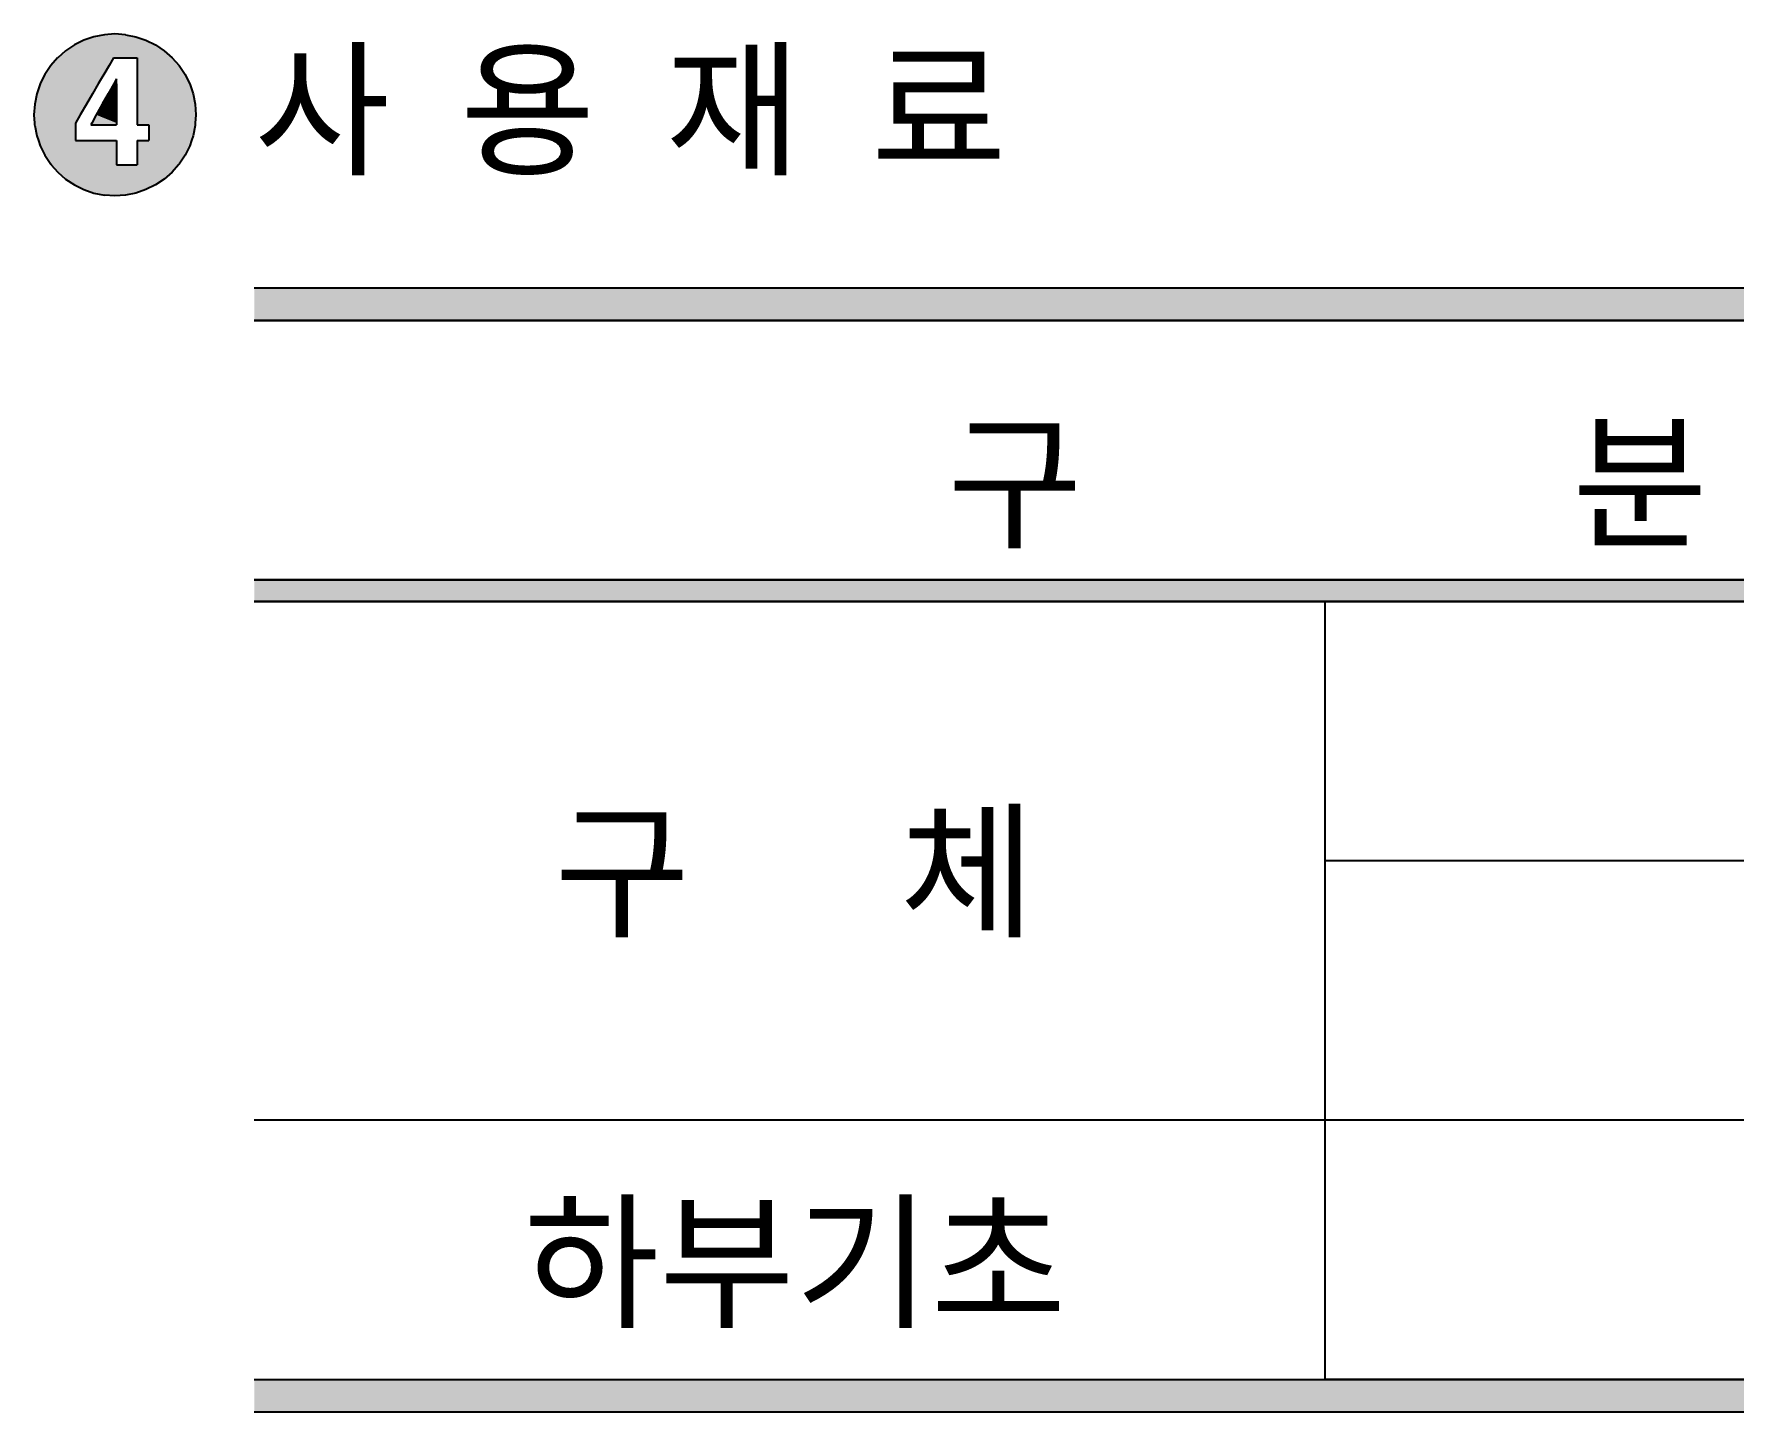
# Model space of a CAD drawing. Extents: x 2558 to 85222, y -662 to 28852.
# Drawn here: x 3435 to 7732, y 11929 to 15413 of the extents above; entities that cross this region are included whole.
import ezdxf
from ezdxf.enums import TextEntityAlignment as Align

# ---------------------------------------------------------------- set-up
doc = ezdxf.new("R2010")
doc.units = 0
doc.header["$MEASUREMENT"] = 0
doc.layers.get('0').update_dxf_attribs({"linetype": 'CONTINUOUS'})
doc.layers.get('DEFPOINTS').update_dxf_attribs({"linetype": 'CONTINUOUS'})
doc.layers.add('DLINE', color=1, linetype='CONTINUOUS')
doc.layers.add('TEXT', color=7, linetype='CONTINUOUS')
doc.styles.add('TEXT', font='DotumChe.ttf')

# ---------------------------------------------------------------- blocks, each defined once
blk = doc.blocks.new('RCSTD1_DESIGN')
for p, q in [((17196.435692, 8421.221584), (618.369406, 8421.221584)), ((17196.435692, 8339.253842), (618.369406, 8339.253842)), ((17196.435692, 8339.253842), (618.369406, 8339.253842)), ((17196.435692, 7628.866745), (618.369406, 7628.866745)), ((3323.645831, 7628.866745), (3323.645831, 5661.640939)), ((17196.435692, 6973.12481), (3323.645831, 6973.12481)), ((17196.435692, 6317.382874), (618.369406, 6317.382874)), ((17196.435692, 5661.640939), (3323.645831, 5661.640939)), ((17196.435692, 5579.673197), (618.369406, 5579.673197))]:
    blk.add_line(p, q)
at = {"color": 1}
for points in [[(618.369406, 8421.221584), (618.369406, 8339.253842), (17196.435692, 8421.221584), (17196.435692, 8339.253842)], [(618.369406, 7683.511907), (618.369406, 7628.866745), (17196.435692, 7683.511907), (17196.435692, 7628.866745)], [(618.369406, 5661.640939), (618.369406, 5579.673197), (17196.435692, 5661.640939), (17196.435692, 5579.673197)]]:
    blk.add_solid(points, dxfattribs=at)
at = {"layer": 'DEFPOINTS'}
for p, q in [((17196.435692, 8421.221584), (618.369406, 8421.221584)), ((17196.435692, 8339.253842), (618.369406, 8339.253842)), ((618.369406, 8339.253842), (17196.435692, 8339.253842)), ((618.369406, 7683.511907), (17196.435692, 7683.511907)), ((17196.435692, 7683.511907), (618.369406, 7683.511907)), ((618.369406, 7628.866745), (17196.435692, 7628.866745)), ((618.369406, 5661.640939), (17196.435692, 5661.640939)), ((17196.435692, 5579.673197), (618.369406, 5579.673197))]:
    blk.add_line(p, q, dxfattribs=at)
at = {"layer": 'DLINE', "color": 1, "linetype": 'CONTINUOUS'}
for p, q in [((163.888023, 9036.28215), (141.644803, 9021.419706)), ((187.880888, 9048.114122), (163.888023, 9036.28215)), ((213.212872, 9056.713172), (187.880888, 9048.114122)), ((239.450539, 9061.932168), (213.212872, 9056.713172)), ((266.144955, 9063.681813), (239.450539, 9061.932168)), ((292.839372, 9061.932168), (266.144955, 9063.681813)), ((292.839372, 9061.932168), (319.077039, 9056.713172)), ((319.077039, 9056.713172), (344.409023, 9048.114122)), ((344.409023, 9048.114122), (368.401888, 9036.28215)), ((368.401888, 9036.28215), (390.645108, 9021.419706)), ((103.893197, 8983.6681), (89.030753, 8961.42488)), ((121.271729, 9003.484517), (103.893197, 8983.6681)), ((121.531814, 9003.781089), (121.271729, 9003.484517)), ((141.644803, 9021.419706), (121.531814, 9003.781089)), ((251.251923, 8983.6681), (238.226614, 8961.42488)), ((262.856132, 9003.484517), (251.251923, 8983.6681)), ((262.856132, 9003.484517), (322.286703, 9003.484517)), ((322.286703, 9003.484517), (322.286703, 8983.6681)), ((322.286703, 8983.6681), (322.286703, 8961.42488)), ((390.645108, 9021.419706), (410.758096, 9003.781089)), ((410.758096, 9003.781089), (411.018182, 9003.484517)), ((411.018182, 9003.484517), (428.396714, 8983.6681)), ((428.396714, 8983.6681), (443.259158, 8961.42488)), ((77.198781, 8937.432015), (68.599731, 8912.100031)), ((83.395148, 8949.997003), (77.198781, 8937.432015)), ((89.030753, 8961.42488), (83.395148, 8949.997003)), ((224.176739, 8937.432015), (209.342694, 8912.100031)), ((231.534614, 8949.997003), (224.176739, 8937.432015)), ((238.226614, 8961.42488), (231.534614, 8949.997003)), ((263.197011, 8937.432015), (248.907174, 8912.100031)), ((270.284953, 8949.997003), (263.197011, 8937.432015)), ((270.284953, 8937.432015), (270.284953, 8949.997003)), ((270.284953, 8937.432015), (270.284953, 8912.100031)), ((322.286703, 8961.42488), (322.286703, 8949.997003)), ((322.286703, 8949.997003), (322.286703, 8937.432015)), ((322.286703, 8937.432015), (322.286703, 8912.100031)), ((443.259158, 8961.42488), (448.894763, 8949.997003)), ((448.894763, 8949.997003), (455.09113, 8937.432015)), ((455.09113, 8937.432015), (463.69018, 8912.100031)), ((68.599731, 8912.100031), (63.380735, 8885.862364)), ((209.342694, 8912.100031), (193.978294, 8885.862364)), ((248.907174, 8912.100031), (234.106438, 8885.862364)), ((270.284953, 8912.100031), (270.284953, 8885.862364)), ((322.286703, 8912.100031), (322.286703, 8885.862364)), ((463.69018, 8912.100031), (468.909176, 8885.862364)), ((63.380735, 8885.862364), (61.63109, 8859.167948)), ((61.63109, 8859.167948), (62.9815, 8838.564683)), ((178.346429, 8859.167948), (166.281454, 8838.564683)), ((193.978294, 8885.862364), (178.346429, 8859.167948)), ((219.04805, 8859.167948), (207.425695, 8838.564683)), ((234.106438, 8885.862364), (219.04805, 8859.167948)), ((270.284953, 8885.862364), (270.284953, 8859.167948)), ((270.284953, 8859.167948), (270.284953, 8838.564683)), ((322.286703, 8885.862364), (322.286703, 8859.167948)), ((322.286703, 8859.167948), (322.286703, 8838.564683)), ((468.909176, 8885.862364), (470.658821, 8859.167948)), ((470.658821, 8859.167948), (469.308411, 8838.564683)), ((62.9815, 8838.564683), (63.273646, 8834.10739)), ((63.273646, 8834.10739), (63.380735, 8832.473531)), ((63.380735, 8832.473531), (68.599731, 8806.235864)), ((166.281454, 8838.564683), (166.281454, 8834.10739)), ((166.281454, 8834.10739), (166.281454, 8832.473531)), ((166.281454, 8832.473531), (166.281454, 8806.235864)), ((207.425695, 8838.564683), (204.911325, 8834.10739)), ((204.911325, 8834.10739), (270.284953, 8834.10739)), ((270.284953, 8838.564683), (270.284953, 8834.10739)), ((322.286703, 8838.564683), (322.286703, 8834.10739)), ((322.286703, 8834.10739), (352.001988, 8834.10739)), ((352.001988, 8834.10739), (352.001988, 8832.473531)), ((352.001988, 8832.473531), (352.001988, 8806.235864)), ((468.909176, 8832.473531), (463.69018, 8806.235864)), ((469.016265, 8834.10739), (468.909176, 8832.473531)), ((469.308411, 8838.564683), (469.016265, 8834.10739)), ((68.599731, 8806.235864), (72.756046, 8793.991755)), ((72.756046, 8793.991755), (77.198781, 8780.90388)), ((77.198781, 8780.90388), (89.030753, 8756.911015)), ((166.281454, 8806.235864), (166.281454, 8793.991755)), ((166.281454, 8793.991755), (270.284953, 8793.991755)), ((270.284953, 8793.991755), (270.284953, 8780.90388)), ((270.284953, 8780.90388), (270.284953, 8756.911015)), ((322.286703, 8793.991755), (322.286703, 8780.90388)), ((322.286703, 8793.991755), (352.001988, 8793.991755)), ((322.286703, 8780.90388), (322.286703, 8756.911015)), ((352.001988, 8806.235864), (352.001988, 8793.991755)), ((455.09113, 8780.90388), (443.259158, 8756.911015)), ((459.533865, 8793.991755), (455.09113, 8780.90388)), ((463.69018, 8806.235864), (459.533865, 8793.991755)), ((89.030753, 8756.911015), (103.893197, 8734.667795)), ((103.893197, 8734.667795), (105.289673, 8733.075419)), ((105.289673, 8733.075419), (121.531814, 8714.554807)), ((270.284953, 8756.911015), (270.284953, 8734.667795)), ((270.284953, 8734.667795), (270.284953, 8733.075419)), ((270.284953, 8733.075419), (322.286703, 8733.075419)), ((322.286703, 8756.911015), (322.286703, 8734.667795)), ((322.286703, 8734.667795), (322.286703, 8733.075419)), ((427.000238, 8733.075419), (410.758096, 8714.554807)), ((428.396714, 8734.667795), (427.000238, 8733.075419)), ((443.259158, 8756.911015), (428.396714, 8734.667795)), ((121.531814, 8714.554807), (141.644803, 8696.916189)), ((141.644803, 8696.916189), (163.888023, 8682.053745)), ((163.888023, 8682.053745), (187.880888, 8670.221773)), ((368.401888, 8682.053745), (344.409023, 8670.221773)), ((390.645108, 8696.916189), (368.401888, 8682.053745)), ((410.758096, 8714.554807), (390.645108, 8696.916189)), ((187.880888, 8670.221773), (213.212872, 8661.622723)), ((213.212872, 8661.622723), (239.450539, 8656.403727)), ((266.144955, 8654.654082), (239.450539, 8656.403727)), ((292.839372, 8656.403727), (266.144955, 8654.654082)), ((319.077039, 8661.622723), (292.839372, 8656.403727)), ((344.409023, 8670.221773), (319.077039, 8661.622723))]:
    blk.add_line(p, q, dxfattribs=at)
for points in [[(163.888023, 9036.28215), (141.644803, 9021.419706), (390.645108, 9021.419706)], [(187.880888, 9048.114122), (163.888023, 9036.28215), (368.401888, 9036.28215)], [(213.212872, 9056.713172), (187.880888, 9048.114122), (344.409023, 9048.114122)], [(239.450539, 9061.932168), (213.212872, 9056.713172), (319.077039, 9056.713172)], [(266.144955, 9063.681813), (239.450539, 9061.932168), (292.839372, 9061.932168)], [(103.893197, 8983.6681), (89.030753, 8961.42488), (238.226614, 8961.42488)], [(121.271729, 9003.484517), (103.893197, 8983.6681), (251.251923, 8983.6681)], [(121.531814, 9003.781089), (121.271729, 9003.484517), (411.018182, 9003.484517)], [(141.644803, 9021.419706), (121.531814, 9003.781089), (410.758096, 9003.781089)], [(262.856132, 9003.484517), (262.856132, 9003.484517), (322.286703, 9003.484517)], [(322.286703, 9003.484517), (322.286703, 8983.6681), (428.396714, 8983.6681)], [(322.286703, 8983.6681), (322.286703, 8961.42488), (443.259158, 8961.42488)], [(77.198781, 8937.432015), (68.599731, 8912.100031), (209.342694, 8912.100031)], [(83.395148, 8949.997003), (77.198781, 8937.432015), (224.176739, 8937.432015)], [(89.030753, 8961.42488), (83.395148, 8949.997003), (231.534614, 8949.997003)], [(263.197011, 8937.432015), (248.907174, 8912.100031), (270.284953, 8912.100031)], [(270.284953, 8949.997003), (263.197011, 8937.432015), (270.284953, 8937.432015)], [(322.286703, 8961.42488), (322.286703, 8949.997003), (448.894763, 8949.997003)], [(322.286703, 8949.997003), (322.286703, 8937.432015), (455.09113, 8937.432015)], [(322.286703, 8937.432015), (322.286703, 8912.100031), (463.69018, 8912.100031)], [(68.599731, 8912.100031), (63.380735, 8885.862364), (193.978294, 8885.862364)], [(248.907174, 8912.100031), (234.106438, 8885.862364), (270.284953, 8885.862364)], [(322.286703, 8912.100031), (322.286703, 8885.862364), (468.909176, 8885.862364)], [(63.380735, 8885.862364), (61.63109, 8859.167948), (178.346429, 8859.167948)], [(61.63109, 8859.167948), (62.9815, 8838.564683), (166.281454, 8838.564683)], [(219.04805, 8859.167948), (207.425695, 8838.564683), (270.284953, 8838.564683)], [(234.106438, 8885.862364), (219.04805, 8859.167948), (270.284953, 8859.167948)], [(322.286703, 8885.862364), (322.286703, 8859.167948), (470.658821, 8859.167948)], [(322.286703, 8859.167948), (322.286703, 8838.564683), (469.308411, 8838.564683)], [(62.9815, 8838.564683), (63.273646, 8834.10739), (166.281454, 8834.10739)], [(63.273646, 8834.10739), (63.380735, 8832.473531), (166.281454, 8832.473531)], [(63.380735, 8832.473531), (68.599731, 8806.235864), (166.281454, 8806.235864)], [(207.425695, 8838.564683), (204.911325, 8834.10739), (270.284953, 8834.10739)], [(204.911325, 8834.10739), (204.911325, 8834.10739), (270.284953, 8834.10739)], [(322.286703, 8838.564683), (322.286703, 8834.10739), (469.016265, 8834.10739)], [(322.286703, 8834.10739), (322.286703, 8834.10739), (352.001988, 8834.10739)], [(352.001988, 8834.10739), (352.001988, 8832.473531), (468.909176, 8832.473531)], [(352.001988, 8832.473531), (352.001988, 8806.235864), (463.69018, 8806.235864)], [(68.599731, 8806.235864), (72.756046, 8793.991755), (166.281454, 8793.991755)], [(72.756046, 8793.991755), (77.198781, 8780.90388), (270.284953, 8780.90388)], [(77.198781, 8780.90388), (89.030753, 8756.911015), (270.284953, 8756.911015)], [(166.281454, 8793.991755), (166.281454, 8793.991755), (270.284953, 8793.991755)], [(322.286703, 8793.991755), (322.286703, 8780.90388), (455.09113, 8780.90388)], [(322.286703, 8793.991755), (322.286703, 8793.991755), (352.001988, 8793.991755)], [(322.286703, 8780.90388), (322.286703, 8756.911015), (443.259158, 8756.911015)], [(352.001988, 8806.235864), (352.001988, 8793.991755), (459.533865, 8793.991755)], [(89.030753, 8756.911015), (103.893197, 8734.667795), (270.284953, 8734.667795)], [(103.893197, 8734.667795), (105.289673, 8733.075419), (270.284953, 8733.075419)], [(105.289673, 8733.075419), (121.531814, 8714.554807), (410.758096, 8714.554807)], [(270.284953, 8733.075419), (270.284953, 8733.075419), (322.286703, 8733.075419)], [(322.286703, 8756.911015), (322.286703, 8734.667795), (428.396714, 8734.667795)], [(322.286703, 8734.667795), (322.286703, 8733.075419), (427.000238, 8733.075419)], [(121.531814, 8714.554807), (141.644803, 8696.916189), (390.645108, 8696.916189)], [(141.644803, 8696.916189), (163.888023, 8682.053745), (368.401888, 8682.053745)], [(163.888023, 8682.053745), (187.880888, 8670.221773), (344.409023, 8670.221773)], [(187.880888, 8670.221773), (213.212872, 8661.622723), (319.077039, 8661.622723)], [(213.212872, 8661.622723), (239.450539, 8656.403727), (292.839372, 8656.403727)]]:
    blk.add_solid(points, dxfattribs=at)
at = {"layer": 'DLINE', "color": 1, "linetype": 'CONTINUOUS', "extrusion": (0, 0, -1)}
for points in [[(-163.888023, 9036.28215), (-368.401888, 9036.28215), (-390.645108, 9021.419706)], [(-187.880888, 9048.114122), (-344.409023, 9048.114122), (-368.401888, 9036.28215)], [(-213.212872, 9056.713172), (-319.077039, 9056.713172), (-344.409023, 9048.114122)], [(-239.450539, 9061.932168), (-292.839372, 9061.932168), (-319.077039, 9056.713172)], [(-103.893197, 8983.6681), (-251.251923, 8983.6681), (-238.226614, 8961.42488)], [(-121.271729, 9003.484517), (-262.856132, 9003.484517), (-251.251923, 8983.6681)], [(-121.531814, 9003.781089), (-410.758096, 9003.781089), (-411.018182, 9003.484517)], [(-141.644803, 9021.419706), (-390.645108, 9021.419706), (-410.758096, 9003.781089)], [(-322.286703, 9003.484517), (-411.018182, 9003.484517), (-428.396714, 8983.6681)], [(-322.286703, 8983.6681), (-428.396714, 8983.6681), (-443.259158, 8961.42488)], [(-77.198781, 8937.432015), (-224.176739, 8937.432015), (-209.342694, 8912.100031)], [(-83.395148, 8949.997003), (-231.534614, 8949.997003), (-224.176739, 8937.432015)], [(-89.030753, 8961.42488), (-238.226614, 8961.42488), (-231.534614, 8949.997003)], [(-263.197011, 8937.432015), (-270.284953, 8937.432015), (-270.284953, 8912.100031)], [(-322.286703, 8961.42488), (-443.259158, 8961.42488), (-448.894763, 8949.997003)], [(-322.286703, 8949.997003), (-448.894763, 8949.997003), (-455.09113, 8937.432015)], [(-322.286703, 8937.432015), (-455.09113, 8937.432015), (-463.69018, 8912.100031)], [(-68.599731, 8912.100031), (-209.342694, 8912.100031), (-193.978294, 8885.862364)], [(-248.907174, 8912.100031), (-270.284953, 8912.100031), (-270.284953, 8885.862364)], [(-322.286703, 8912.100031), (-463.69018, 8912.100031), (-468.909176, 8885.862364)], [(-61.63109, 8859.167948), (-178.346429, 8859.167948), (-166.281454, 8838.564683)], [(-63.380735, 8885.862364), (-193.978294, 8885.862364), (-178.346429, 8859.167948)], [(-219.04805, 8859.167948), (-270.284953, 8859.167948), (-270.284953, 8838.564683)], [(-234.106438, 8885.862364), (-270.284953, 8885.862364), (-270.284953, 8859.167948)], [(-322.286703, 8885.862364), (-468.909176, 8885.862364), (-470.658821, 8859.167948)], [(-322.286703, 8859.167948), (-470.658821, 8859.167948), (-469.308411, 8838.564683)], [(-62.9815, 8838.564683), (-166.281454, 8838.564683), (-166.281454, 8834.10739)], [(-63.273646, 8834.10739), (-166.281454, 8834.10739), (-166.281454, 8832.473531)], [(-63.380735, 8832.473531), (-166.281454, 8832.473531), (-166.281454, 8806.235864)], [(-207.425695, 8838.564683), (-270.284953, 8838.564683), (-270.284953, 8834.10739)], [(-322.286703, 8838.564683), (-469.308411, 8838.564683), (-469.016265, 8834.10739)], [(-352.001988, 8834.10739), (-469.016265, 8834.10739), (-468.909176, 8832.473531)], [(-352.001988, 8832.473531), (-468.909176, 8832.473531), (-463.69018, 8806.235864)], [(-68.599731, 8806.235864), (-166.281454, 8806.235864), (-166.281454, 8793.991755)], [(-72.756046, 8793.991755), (-270.284953, 8793.991755), (-270.284953, 8780.90388)], [(-77.198781, 8780.90388), (-270.284953, 8780.90388), (-270.284953, 8756.911015)], [(-322.286703, 8793.991755), (-459.533865, 8793.991755), (-455.09113, 8780.90388)], [(-322.286703, 8780.90388), (-455.09113, 8780.90388), (-443.259158, 8756.911015)], [(-352.001988, 8806.235864), (-463.69018, 8806.235864), (-459.533865, 8793.991755)], [(-89.030753, 8756.911015), (-270.284953, 8756.911015), (-270.284953, 8734.667795)], [(-103.893197, 8734.667795), (-270.284953, 8734.667795), (-270.284953, 8733.075419)], [(-105.289673, 8733.075419), (-427.000238, 8733.075419), (-410.758096, 8714.554807)], [(-322.286703, 8756.911015), (-443.259158, 8756.911015), (-428.396714, 8734.667795)], [(-322.286703, 8734.667795), (-428.396714, 8734.667795), (-427.000238, 8733.075419)], [(-121.531814, 8714.554807), (-410.758096, 8714.554807), (-390.645108, 8696.916189)], [(-141.644803, 8696.916189), (-390.645108, 8696.916189), (-368.401888, 8682.053745)], [(-163.888023, 8682.053745), (-368.401888, 8682.053745), (-344.409023, 8670.221773)], [(-187.880888, 8670.221773), (-344.409023, 8670.221773), (-319.077039, 8661.622723)], [(-213.212872, 8661.622723), (-319.077039, 8661.622723), (-292.839372, 8656.403727)], [(-239.450539, 8656.403727), (-292.839372, 8656.403727), (-266.144955, 8654.654082)]]:
    blk.add_solid(points, dxfattribs=at)
at = {"layer": 'TEXT', "style": 'TEXT'}
blk.add_text('사 용 재 료', height=273.225806, dxfattribs=at).set_placement((618.369406, 8735.431261))
for s, p in [('구       분', (3330.468627, 7792.802229)), ('구   체', (1984.498439, 6809.189326)), ('하부기초', (1984.498439, 5821.534709))]:
    blk.add_text(s, height=273.225806, dxfattribs=at).set_placement(p, align=Align.CENTER)

msp = doc.modelspace()

# ---------------------------------------------------------------- block references
msp.add_blockref('RCSTD1_DESIGN', (3373.850413, 6349.689248))

doc.saveas('drawing.dxf')
